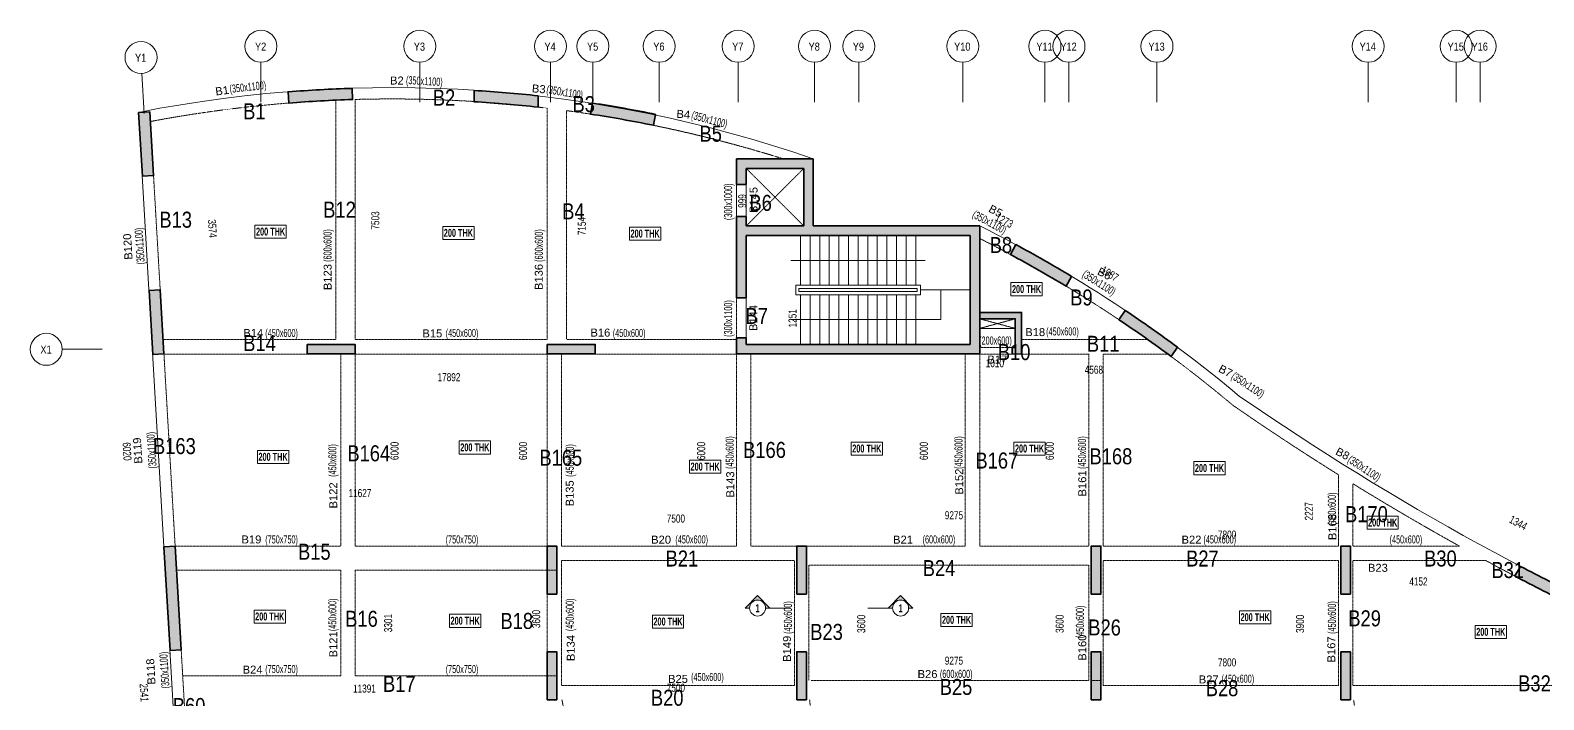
# Model space of a CAD drawing. Header units: millimetres. Extents: x 26 to 72197, y 58 to 62246.
# Drawn here: x 26 to 47321, y 41333 to 62246 of the extents above; entities that cross this region are included whole.
import ezdxf
from ezdxf.enums import TextEntityAlignment as Align

# ---------------------------------------------------------------- set-up
doc = ezdxf.new("R2010")
doc.units = ezdxf.units.MM
doc.linetypes.add('Grid Line', pattern=[2222.5, 1270, -317.5, 317.5, -317.5])
doc.linetypes.add('HIDDEN', pattern=[0.375, 0.25, -0.125])
for name, color, linetype, lineweight in [('A-ANNO-DIMS', 8, 'Continuous', 15), ('A-DETL-MISC', 35, 'Continuous', 15), ('A-FLOR-IDEN', 11, 'Continuous', 9), ('A-GRIDS', 8, 'Continuous', 9), ('A-HIDD-ABVE', 8, 'HIDDEN', 20), ('G-ANNO-SYMB', 1, 'Continuous', 9), ('S-BEAM', 7, 'Continuous', 18), ('S-BEAM-IDEN', 2, 'Continuous', 9), ('S-COL HATCH', 9, 'Continuous', 0), ('S-COLS', 5, 'Continuous', 35), ('S-GRIDS', 8, 'Continuous', 9)]:
    doc.layers.add(name, color=color, linetype=linetype, lineweight=lineweight)
doc.layers.add('Abhinav working', color=6, linetype='Continuous')
doc.layers.add('Beam Nos', color=7, linetype='Continuous')
doc.styles.add('Arial Narrow', font='ARIALN.TTF', dxfattribs={"height": 400})
doc.styles.add('Dim.s & Anno.(Misc.)', font='ARIALN.TTF')
doc.styles.add('SC-BBS1', font='SansSerif')
doc.styles.add('SOBHA', font='swisscl.ttf')
doc.styles.add('Swis721 LtCn BT', font='swisscl.ttf', dxfattribs={"width": 0.9, "height": 233.355162})
doc.styles.add('Swis721 LtCn BT_B', font='', dxfattribs={"width": 0.9, "height": 246.918336})
doc.styles.get('Swis721 LtCn BT_B').set_extended_font_data('Swis721 LtCn BT', bold=True)
doc.dimstyles.new('A-GFC-100', dxfattribs={"dimscale": 100, "dimtxt": 1.75, "dimasz": 1.5, "dimexe": 1.5, "dimexo": 0, "dimgap": 1, "dimtad": 1, "dimdsep": 46, "dimtxsty": 'Dim.s & Anno.(Misc.)', "dimblk": 'ARCHTICK', "dimcen": 0, "dimdle": 1.5, "dimclrd": 256, "dimclre": 8, "dimclrt": 6, "dimazin": 2, "dimtfac": 1, "dimtix": 1, "dimtmove": 2, "dimatfit": 3, "dimfxl": 1, "dimtolj": 1, "dimlwd": -1, "dimlwe": 9, "dimarcsym": 0})

# ---------------------------------------------------------------- blocks, each defined once
blk = doc.blocks.new('_ARCHTICK')
at = {"color": 0, "linetype": 'ByBlock', "const_width": 0.15}
blk.add_lwpolyline([(-0.5, -0.5), (0.5, 0.5)], dxfattribs=at)
blk = doc.blocks.new('A$Cb7cd9481')
at = {"layer": 'S-COL HATCH', "transparency": 33554687}
h = blk.add_hatch(color=256, dxfattribs=at)
h.dxf.hatch_style = 1
h.paths.add_polyline_path([(-9681, 41101), (-9700, 41450, 0.01185), (-11697, 41341), (-11678, 40991, -0.011949)])
h = blk.add_hatch(color=256, dxfattribs=at)
h.dxf.hatch_style = 1
h.paths.add_polyline_path([(-3886, 40864), (-3886, 41216, 0.011892), (-5886, 41384), (-5886, 41033, -0.011992)])
h = blk.add_hatch(color=256, dxfattribs=at)
h.dxf.hatch_style = 1
h.paths.add_polyline_path([(-16019, 40721), (-16368, 40700), (-16252, 38704), (-15902, 38724)])
h = blk.add_hatch(color=256, dxfattribs=at)
h.dxf.hatch_style = 1
h.paths.add_polyline_path([(-282, 40295), (-212, 40638, 0.011811), (-2182, 40990), (-2251, 40647, -0.01191)])
h = blk.add_hatch(color=256, dxfattribs=at)
h.dxf.hatch_style = 1
h.paths.add_polyline_path([(9915, 37151), (4715, 37151), (4715, 39251), (2315, 39251), (2315, 38451), (2615, 38451), (2615, 38951), (4415, 38951), (4415, 37151), (2615, 37151), (2615, 37451), (2315, 37451), (2315, 34901), (2615, 34901), (2615, 36851), (9615, 36851), (9615, 33451), (2615, 33451), (2615, 33651), (2315, 33651), (2315, 33151), (9915, 33151)])
h = blk.add_hatch(color=256, dxfattribs=at)
h.dxf.hatch_style = 1
h.paths.add_polyline_path([(11046, 36567), (10880, 36258, -0.01191), (12618, 35269), (12784, 35577, 0.011811)])
h = blk.add_hatch(color=256, dxfattribs=at)
h.dxf.hatch_style = 1
h.paths.add_polyline_path([(-15694, 35157), (-16043, 35136), (-15927, 33140), (-15578, 33160)])
h = blk.add_hatch(color=256, dxfattribs=at)
h.dxf.hatch_style = 1
h.paths.add_polyline_path([(11225, 34450), (9915, 34450), (9915, 34250), (11025, 34250), (11025, 33350), (10925, 33350), (10925, 33151), (11225, 33150), (11225, 33350)])
h = blk.add_hatch(color=256, dxfattribs=at)
h.dxf.hatch_style = 1
h.paths.add_polyline_path([(14462, 34513), (14267, 34222, -0.01191), (15902, 33069), (16097, 33360, 0.011811)])
h = blk.add_hatch(color=256, dxfattribs=at)
h.dxf.hatch_style = 1
h.paths.add_polyline_path([(-11102, 33451), (-11102, 33151), (-9602, 33151), (-9602, 33451)])
h = blk.add_hatch(color=256, dxfattribs=at)
h.dxf.hatch_style = 1
h.paths.add_polyline_path([(-3600, 33451), (-3600, 33151), (-2100, 33151), (-2100, 33451)])
h = blk.add_hatch(color=256, dxfattribs=at)
h.dxf.hatch_style = 1
h.paths.add_polyline_path([(-15227, 27150), (-15577, 27130), (-15387, 23885), (-15038, 23905)])
h = blk.add_hatch(color=256, dxfattribs=at)
h.dxf.hatch_style = 1
h.paths.add_polyline_path([(-3600, 25651), (-3300, 25651), (-3300, 27151), (-3600, 27151)])
h = blk.add_hatch(color=256, dxfattribs=at)
h.dxf.hatch_style = 1
h.paths.add_polyline_path([(-3600, 25651), (-3300, 25651), (-3300, 27151), (-3600, 27151)])
h = blk.add_hatch(color=256, dxfattribs=at)
h.dxf.hatch_style = 1
h.paths.add_polyline_path([(4200, 25651), (4500, 25651), (4500, 27151), (4200, 27151)])
h = blk.add_hatch(color=256, dxfattribs=at)
h.dxf.hatch_style = 1
h.paths.add_polyline_path([(4200, 25651), (4500, 25651), (4500, 27151), (4200, 27151)])
h = blk.add_hatch(color=256, dxfattribs=at)
h.dxf.hatch_style = 1
h.paths.add_polyline_path([(13400, 25651), (13700, 25651), (13700, 27151), (13400, 27151)])
h = blk.add_hatch(color=256, dxfattribs=at)
h.dxf.hatch_style = 1
h.paths.add_polyline_path([(13400, 25651), (13700, 25651), (13700, 27151), (13400, 27151)])
h = blk.add_hatch(color=256, dxfattribs=at)
h.dxf.hatch_style = 1
h.paths.add_polyline_path([(21200, 25651), (21500, 25651), (21500, 27151), (21200, 27151)])
h = blk.add_hatch(color=256, dxfattribs=at)
h.dxf.hatch_style = 1
h.paths.add_polyline_path([(21200, 25651), (21500, 25651), (21500, 27151), (21200, 27151)])
h = blk.add_hatch(color=256, dxfattribs=at)
h.dxf.hatch_style = 1
h.paths.add_polyline_path([(28420, 25306), (28602, 25607, -0.00603), (26815, 26517), (26634, 26217, 0.006005)])
h = blk.add_hatch(color=256, dxfattribs=at)
h.dxf.hatch_style = 1
h.paths.add_polyline_path([(-3600, 22351), (-3300, 22351), (-3300, 23851), (-3600, 23851)])
h = blk.add_hatch(color=256, dxfattribs=at)
h.dxf.hatch_style = 1
h.paths.add_polyline_path([(-3600, 22351), (-3300, 22351), (-3300, 23851), (-3600, 23851)])
h = blk.add_hatch(color=256, dxfattribs=at)
h.dxf.hatch_style = 1
h.paths.add_polyline_path([(4200, 22351), (4500, 22351), (4500, 23851), (4200, 23851)])
h = blk.add_hatch(color=256, dxfattribs=at)
h.dxf.hatch_style = 1
h.paths.add_polyline_path([(4200, 22351), (4500, 22351), (4500, 23851), (4200, 23851)])
h = blk.add_hatch(color=256, dxfattribs=at)
h.dxf.hatch_style = 1
h.paths.add_polyline_path([(13400, 22351), (13700, 22351), (13700, 23851), (13400, 23851)])
h = blk.add_hatch(color=256, dxfattribs=at)
h.dxf.hatch_style = 1
h.paths.add_polyline_path([(13400, 22351), (13700, 22351), (13700, 23851), (13400, 23851)])
h = blk.add_hatch(color=256, dxfattribs=at)
h.dxf.hatch_style = 1
h.paths.add_polyline_path([(21200, 22351), (21500, 22351), (21500, 23851), (21200, 23851)])
h = blk.add_hatch(color=256, dxfattribs=at)
h.dxf.hatch_style = 1
h.paths.add_polyline_path([(21200, 22351), (21500, 22351), (21500, 23851), (21200, 23851)])
at = {"layer": 'S-COLS'}
for p, q in [((4715, 39251, 0), (2315, 39251, 0)), ((4415, 38951, 0), (2615, 38951, 0)), ((4415, 37151, 0), (4415, 38951, 0)), ((4715, 37151, 0), (4715, 39251, 0)), ((4415, 37151, 0), (2615, 37151)), ((9915, 37151), (4715, 37151, 0)), ((9915, 33151), (9915, 37151)), ((2615, 36851), (9615, 36851)), ((2615, 34901), (2615, 36851)), ((9615, 36851), (9615, 33451)), ((2315, 34901), (2615, 34901)), ((2315, 33651), (2315, 33151)), ((2615, 33651), (2315, 33651)), ((2615, 33451), (2615, 33651)), ((2315, 33151), (9915, 33151)), ((9615, 33451), (2615, 33451))]:
    blk.add_line(p, q, dxfattribs=at)
at = {"layer": 'S-COLS', "elevation": 0}
for points in [[(-9700, 41450, 0.01185), (-11697, 41341), (-11678, 40991, -0.011949), (-9681, 41101), (-9700, 41450)], [(-5886, 41384, -0.011892), (-3886, 41216), (-3886, 40864, 0.011992), (-5886, 41033), (-5886, 41384)], [(-282, 40295), (-212, 40638, 0.011811), (-2182, 40990), (-2251, 40647, -0.01191), (-282, 40295)], [(12784, 35577, 0.011811), (11046, 36567), (10880, 36258, -0.01191), (12618, 35269), (12784, 35577)], [(14462, 34513), (14267, 34222, -0.01191), (15902, 33069), (16097, 33360, 0.011811), (14462, 34513)], [(26634, 26217, 0.006005), (28420, 25306), (28602, 25607, -0.00603), (26815, 26517), (26634, 26217)]]:
    blk.add_lwpolyline(points, format="xyb", dxfattribs=at)
for points in [[(-16368, 40700), (-16019, 40721), (-15902, 38724), (-16252, 38704)], [(-16043, 35136), (-15694, 35157), (-15578, 33160), (-15927, 33140)], [(-11102, 33451), (-11102, 33151), (-9602, 33151), (-9602, 33451)], [(-3600, 33451), (-3600, 33151), (-2100, 33151), (-2100, 33451)], [(-15577, 27130), (-15227, 27150), (-15038, 23905), (-15387, 23885)], [(-3600, 25651), (-3300, 25651), (-3300, 27151), (-3600, 27151)], [(-3600, 25651), (-3300, 25651), (-3300, 27151), (-3600, 27151)], [(4200, 25651), (4500, 25651), (4500, 27151), (4200, 27151)], [(4200, 25651), (4500, 25651), (4500, 27151), (4200, 27151)], [(13400, 25651), (13700, 25651), (13700, 27151), (13400, 27151)], [(13400, 25651), (13700, 25651), (13700, 27151), (13400, 27151)], [(21200, 25651), (21500, 25651), (21500, 27151), (21200, 27151)], [(21200, 25651), (21500, 25651), (21500, 27151), (21200, 27151)], [(-3600, 22351), (-3300, 22351), (-3300, 23851), (-3600, 23851)], [(-3600, 22351), (-3300, 22351), (-3300, 23851), (-3600, 23851)], [(4200, 22351), (4500, 22351), (4500, 23851), (4200, 23851)], [(4200, 22351), (4500, 22351), (4500, 23851), (4200, 23851)], [(13400, 22351), (13700, 22351), (13700, 23851), (13400, 23851)], [(13400, 22351), (13700, 22351), (13700, 23851), (13400, 23851)], [(21200, 22351), (21500, 22351), (21500, 23851), (21200, 23851)], [(21200, 22351), (21500, 22351), (21500, 23851), (21200, 23851)]]:
    blk.add_lwpolyline(points, close=True, dxfattribs=at)
for points in [[(2615, 38951), (2615, 38451), (2315, 38451), (2315, 39251)], [(2615, 37151), (2615, 37451), (2315, 37451), (2315, 34901)], [(9915, 34450), (11225, 34450), (11225, 33350), (11225, 33150), (10925, 33151), (10925, 33350), (11025, 33350), (11025, 34250), (9915, 34250), (9915, 34450)]]:
    blk.add_lwpolyline(points, dxfattribs=at)
blk = doc.blocks.new('Grid - Type 1 Structural-6743905-9TH FLOOR LVL')
at = {"layer": 'A-GRIDS'}
blk.add_circle((0, 0), 4, dxfattribs=at)
blk = doc.blocks.new('A$C45bf0ae9')
at = {"layer": 'S-GRIDS', "linetype": 'Grid Line'}
for p, q in [((-12545, 41014), (-12545, 42264)), ((-7583, 41014), (-7583, 42264)), ((-3500, 41014), (-3500, 42264)), ((-2170, 41014), (-2170, 42264)), ((-100, 41014), (-100, 42264)), ((2365, 41014), (2365, 42264)), ((4755, 41014), (4755, 42264)), ((6135, 41014), (6135, 42264)), ((9385, 41014), (9385, 42264)), ((11955, 41014), (11955, 42264)), ((12705, 41014), (12705, 42264)), ((15455, 41014), (15455, 42264)), ((22055, 41014), (22055, 42264)), ((24805, 41014), (24805, 42264)), ((25555, 41014), (25555, 42264)), ((-16192, 40669), (-16265, 41917)), ((-17504, 33297), (-18754, 33297))]:
    blk.add_line(p, q, dxfattribs=at)
at = {"layer": 'A-GRIDS', "xscale": 124.9999999999999, "yscale": 124.9999999999999, "zscale": 124.9999999999999}
for p in [(-12545, 42764), (-7583, 42764), (-3500, 42764), (-2170, 42764), (-100, 42764), (2365, 42764), (4755, 42764), (6135, 42764), (9385, 42764), (11955, 42764), (12705, 42764), (15455, 42764), (22055, 42764), (24805, 42764), (25555, 42764)]:
    blk.add_blockref('Grid - Type 1 Structural-6743905-9TH FLOOR LVL', p, dxfattribs=at)
for p, rotation in [((-16294, 42416), 3.339999999999538), ((-19254, 33297), 89.99999999999982)]:
    blk.add_blockref('Grid - Type 1 Structural-6743905-9TH FLOOR LVL', p, dxfattribs=dict(at, rotation=rotation))
at = {"layer": 'A-GRIDS', "lineweight": 18, "char_height": 250, "attachment_point": 1, "style": 'Arial Narrow'}
for s, insert, width in [('Y2', (-12731, 42879), 440.93), ('Y3', (-7769, 42879), 440.93), ('Y4', (-3686, 42879), 440.93), ('Y5', (-2356, 42879), 440.93), ('Y6', (-286, 42879), 440.93), ('Y7', (2179, 42879), 440.93), ('Y8', (4569, 42879), 440.93), ('Y9', (5949, 42879), 440.93), ('Y10', (9116, 42879), 641.35), ('Y11', (11686, 42879), 641.35), ('Y12', (12436, 42879), 641.35), ('Y13', (15186, 42879), 641.35), ('Y14', (21786, 42879), 641.35), ('Y15', (24536, 42879), 641.35), ('Y16', (25286, 42879), 641.35), ('Y1', (-16480, 42530), 440.93), ('X1', (-19437, 33415), 440.93)]:
    blk.add_mtext(s, dxfattribs=dict(at, insert=insert, width=width))
blk = doc.blocks.new('Detail View - M_Section Head - Structural Type 1-785420-STILT FLOOR FRAMING PLAN')
at = {"layer": 'G-ANNO-SYMB'}
h = blk.add_hatch(color=9, dxfattribs=at)
edge = h.paths.add_edge_path(flags=0)
edge.add_line((-8.5, 0), (-9.86, 0))
edge.add_line((-9.86, 0), (-5.99, 3.87))
edge.add_line((-5.99, 3.87), (-2.12, 0))
edge.add_line((-2.12, 0), (-3.5, 0))
edge.add_arc((-6, 0), 2.5, 360, 540)
for p, q in [((-5.99, 3.87), (-9.86, 0)), ((-5.99, 3.87), (-2.12, 0)), ((-8.5, 0), (-9.86, 0)), ((-3.5, 0), (-2.12, 0))]:
    blk.add_line(p, q, dxfattribs=at)
at = {"layer": 'G-ANNO-SYMB', "color": 5}
for p, q in [((-5.99, 3.87), (-9.86, 0)), ((-2.12, 0), (-5.99, 3.87)), ((-9.86, 0), (-8.5, 0)), ((-3.5, 0), (4.24, 0)), ((-3.5, 0), (-2.12, 0))]:
    blk.add_line(p, q, dxfattribs=at)
at = {"layer": 'G-ANNO-SYMB'}
blk.add_arc((-6, 0), 2.5, 360, 180, dxfattribs=at)
at = {"layer": 'G-ANNO-SYMB', "color": 5}
for start, end in [(360, 180), (180, 360)]:
    blk.add_arc((-6, 0), 2.5, start, end, dxfattribs=at)
blk = doc.blocks.new('A$C21ee9bdd')
at = {"layer": 'A-DETL-MISC'}
for p, q in [((-5300, 0), (-5300, -1550)), ((-5000, 0), (-5000, -1550)), ((-4700, 0), (-4700, -1550)), ((-4400, 0), (-4400, -1550)), ((-4100, 0), (-4100, -1550)), ((-3800, 0), (-3800, -1550)), ((-3500, 0), (-3500, -1550)), ((-3200, 0), (-3200, -1550)), ((-2900, 0), (-2900, -1550)), ((-2600, 0), (-2600, -1550)), ((-2300, 0), (-2300, -1550)), ((-2000, 0), (-2000, -1550)), ((-1700, 0), (-1700, -1550)), ((-5300, -3400), (-5300, -1850)), ((-5000, -3400), (-5000, -1850)), ((-4700, -3400), (-4700, -1850)), ((-4400, -3400), (-4400, -1850)), ((-4100, -3400), (-4100, -1850)), ((-3800, -3400), (-3800, -1850)), ((-3500, -3400), (-3500, -1850)), ((-3200, -3400), (-3200, -1850)), ((-2900, -3400), (-2900, -1850)), ((-2600, -3400), (-2600, -1850)), ((-2300, -3400), (-2300, -1850)), ((-2000, -3400), (-2000, -1850)), ((-1700, -3400), (-1700, -1850)), ((-1550, -1700), (0, -1700))]:
    blk.add_line(p, q, dxfattribs=at)
for points in [[(-1550, -1550), (-1550, -1850), (-5450, -1850), (-5450, -1550)], [(-1650, -1650), (-1650, -1750), (-5350, -1750), (-5350, -1650)]]:
    blk.add_lwpolyline(points, close=True, dxfattribs=at)
at = {"layer": 'A-ANNO-DIMS', "ltscale": 500}
for points in [[(-1400, -775), (-5600, -775)], [(-1700, -2625), (-912, -2625), (-912, -1700)], [(-5600, -2625), (-1700, -2625)]]:
    blk.add_leader(points, dimstyle='A-GFC-100', override={"dimasz": 0.002, "dimtad": 0, "dimfxl": 0.18, "dimarcsym": 1}, dxfattribs=at)

msp = doc.modelspace()

# ---------------------------------------------------------------- linework, layer by layer
at = {"layer": 'A-FLOR-IDEN', "color": 8, "flags": 128}
for points in [[(8026.1, 56159.3), (8026.1, 55747.4), (7048.6, 55747.4), (7048.6, 56159.3)], [(8026.1, 56159.3), (8026.1, 55747.4), (7048.6, 55747.4), (7048.6, 56159.3)], [(13894.1, 56118.3), (13894.1, 55706.4), (12916.6, 55706.4), (12916.6, 56118.3)], [(13894.1, 56118.3), (13894.1, 55706.4), (12916.6, 55706.4), (12916.6, 56118.3)], [(19728.6, 56097.3), (19728.6, 55685.4), (18751.1, 55685.4), (18751.1, 56097.3)], [(19728.6, 56097.3), (19728.6, 55685.4), (18751.1, 55685.4), (18751.1, 56097.3)], [(31649.1, 54363.8), (31649.1, 53951.9), (30671.6, 53951.9), (30671.6, 54363.8)], [(31649.1, 54363.8), (31649.1, 53951.9), (30671.6, 53951.9), (30671.6, 54363.8)], [(14409.1, 49418.8), (14409.1, 49006.9), (13431.6, 49006.9), (13431.6, 49418.8)], [(14409.1, 49418.8), (14409.1, 49006.9), (13431.6, 49006.9), (13431.6, 49418.8)], [(26657.1, 49381.4), (26657.1, 48969.6), (25679.6, 48969.6), (25679.6, 49381.4)], [(26657.1, 49381.4), (26657.1, 48969.6), (25679.6, 48969.6), (25679.6, 49381.4)], [(31743.1, 49381.4), (31743.1, 48969.6), (30765.6, 48969.6), (30765.6, 49381.4)], [(31743.1, 49381.4), (31743.1, 48969.6), (30765.6, 48969.6), (30765.6, 49381.4)], [(8101.6, 49121.8), (8101.6, 48709.9), (7124.1, 48709.9), (7124.1, 49121.8)], [(8101.6, 49121.8), (8101.6, 48709.9), (7124.1, 48709.9), (7124.1, 49121.8)], [(21604.1, 48817.3), (21604.1, 48405.4), (20626.6, 48405.4), (20626.6, 48817.3)], [(21604.1, 48817.3), (21604.1, 48405.4), (20626.6, 48405.4), (20626.6, 48817.3)], [(37365.1, 48771.3), (37365.1, 48359.4), (36387.6, 48359.4), (36387.6, 48771.3)], [(37365.1, 48771.3), (37365.1, 48359.4), (36387.6, 48359.4), (36387.6, 48771.3)], [(42777.1, 47068.8), (42777.1, 46656.9), (41799.6, 46656.9), (41799.6, 47068.8)], [(42777.1, 47068.8), (42777.1, 46656.9), (41799.6, 46656.9), (41799.6, 47068.8)], [(14104.6, 44001.3), (14104.6, 43589.4), (13127.1, 43589.4), (13127.1, 44001.3)], [(14104.6, 44001.3), (14104.6, 43589.4), (13127.1, 43589.4), (13127.1, 44001.3)], [(29461.6, 44029.3), (29461.6, 43617.4), (28484.1, 43617.4), (28484.1, 44029.3)], [(29461.6, 44029.3), (29461.6, 43617.4), (28484.1, 43617.4), (28484.1, 44029.3)], [(38792.6, 44112.3), (38792.6, 43700.4), (37815.1, 43700.4), (37815.1, 44112.3)], [(38792.6, 44112.3), (38792.6, 43700.4), (37815.1, 43700.4), (37815.1, 44112.3)], [(20444.6, 43977.3), (20444.6, 43565.4), (19467.1, 43565.4), (19467.1, 43977.3)], [(20444.6, 43977.3), (20444.6, 43565.4), (19467.1, 43565.4), (19467.1, 43977.3)], [(46155.1, 43654.8), (46155.1, 43242.9), (45177.6, 43242.9), (45177.6, 43654.8)], [(46155.1, 43654.8), (46155.1, 43242.9), (45177.6, 43242.9), (45177.6, 43654.8)]]:
    msp.add_lwpolyline(points, close=True, dxfattribs=at)
at = {"layer": 'A-FLOR-IDEN', "color": 8, "elevation": 0, "flags": 128}
msp.add_lwpolyline([(7998.3, 44134.4), (7998.3, 43722.6), (7020.8, 43722.6), (7020.8, 44134.4)], close=True, dxfattribs=at)
msp.add_lwpolyline([(7998.3, 44134.4), (7998.3, 43722.6), (7020.8, 43722.6), (7020.8, 44134.4)], close=True, dxfattribs=at)
at = {"layer": 'A-HIDD-ABVE', "linetype": 'HIDDEN'}
for p, q in [((22395.3, 57933.1, 0), (24195.3, 56133.1, 0)), ((22395.3, 56133.1, 0), (24195.3, 57933.1, 0)), ((29695.3, 53231.9, 0), (30805.3, 52932, 0)), ((29695.3, 52931.9, 0), (30805.3, 53231.9, 0))]:
    msp.add_line(p, q, dxfattribs=at)
at = {"layer": 'S-BEAM', "linetype": 'HIDDEN'}
for p, q in [((16181, 52581.9, 0), (16181, 59812.4, 0)), ((22095.3, 53881.9, 0), (22095.3, 52631.9, 0)), ((4177.6, 52581.9), (9578.6, 52581.9)), ((10178.6, 52581.9), (16181, 52581.9)), ((16781, 52581.9), (22095.3, 52581.9)), ((31005.4, 52581.9, 0), (34950.8, 52581.9, 0)), ((4203.4, 52131.9), (17147.8, 52131.9)), ((9729, 46131.9, 0), (9729, 52133.1, 0)), ((10179, 46133.1, 0), (10179, 52133.1, 0)), ((16181, 46131.9, 0), (16181, 52131.9, 0)), ((16631, 46131.9, 0), (16631, 52131.9, 0)), ((16631, 52131.9), (22095.3, 52131.9, 0)), ((22095.3, 46131.9, 0), (22095.3, 52131.9, 0)), ((22545.3, 46131.9, 0), (22545.3, 52131.9, 0)), ((29245.3, 46131.9, 0), (29245.3, 52131.9, 0)), ((29695.3, 52331.9, 0), (30705.5, 52331.9, 0)), ((29695.3, 52131.9, 0), (33106, 52131.9)), ((29695.3, 46131.9, 0), (29695.3, 52131.9, 0)), ((33106, 46131.9, 0), (33106, 52133.1, 0)), ((33556, 52131.9), (35573.4, 52131.9)), ((33556, 46131.9, 0), (33556, 52131.9, 0)), ((40906, 46131.9, 0), (40906, 48360.6, 0)), ((41356, 46131.9, 0), (41356, 48081.3, 0)), ((4553.9, 46131.9), (9729, 46131.9)), ((10178.6, 46131.9), (16481, 46131.9)), ((16631, 46131.9), (22095.3, 46131.9)), ((22545.3, 46131.9), (29245.3, 46131.9)), ((29695.3, 46131.9), (33106, 46131.9)), ((33556, 46131.9), (40906, 46131.9)), ((41356, 46131.9), (44686.6, 46131.9)), ((16631, 41781.9, 0), (16631, 45681.9, 0)), ((16631, 45681.9), (23906, 45681.9)), ((23906, 41781.9, 0), (23906, 45681.9, 0)), ((24356, 41931.9, 0), (24356, 45531.9, 0)), ((24356, 45531.9), (33106, 45531.9)), ((33106, 41931.9, 0), (33106, 45531.9)), ((33556, 45681.9), (40906, 45681.9)), ((33556, 41781.9), (33556, 45681.9)), ((40906, 41781.9, 0), (40906, 45681.9, 0)), ((41356, 45681.9), (45508, 45681.9)), ((41356, 41781.9, 0), (41356, 45681.9, 0)), ((4597.7, 45381.9), (9729, 45381.9)), ((9729, 42081.9, 0), (9729, 45383.1, 0)), ((10179, 42083.1, 0), (10179, 45383.1, 0)), ((10179, 45381.9), (16481, 45381.9)), ((16181, 42081.9, 0), (16181, 45381.9, 0)), ((4789.8, 42081.9), (9729, 42081.9)), ((10178.6, 42081.9), (16481, 42081.9)), ((23906, 41781.9), (16631, 41781.9)), ((24431, 41931.9), (33106, 41931.9)), ((33180.6, 41931.9), (33481, 41931.9)), ((40906, 41781.9), (33556, 41781.9)), ((41356, 41781.9), (52121.9, 41781.9)), ((17826.8, 35268.4), (16639.3, 41333.1, 0)), ((24382, 41333.1, 0), (24934.1, 35204.4, 0)), ((42083.5, 35210.4), (41382.6, 41333.1, 0))]:
    msp.add_line(p, q, dxfattribs=at)
at = {"layer": 'S-BEAM'}
for p, q in [((22095.3, 57431.9, 0), (22095.3, 56431.9, 0)), ((22395.3, 57431.9, 0), (22395.3, 56431.9, 0)), ((22395.3, 53881.9, 0), (22395.3, 52631.9, 0)), ((29695.3, 52931.9, 0), (30805.3, 52932, 0))]:
    msp.add_line(p, q, dxfattribs=at)
at = {"layer": 'S-BEAM', "ltscale": 250000, "elevation": 0}
for points in [[(24495.3, 58233.1, 0.1331559), (3412.3, 59682.3), (6608, 4907.9)], [(69935.6, 37345.3, -0.1044195), (37818.5, 50810.3, 0.059137), (29695.3, 56133.1, 0.059137)]]:
    msp.add_lwpolyline(points, format="xyb", dxfattribs=at)
at = {"layer": 'S-BEAM', "linetype": 'HIDDEN', "elevation": 0}
for points in [[(16181, 59812.4, 0.0368221), (10178.6, 60084.7), (10178.6, 52581.9)], [(9578.6, 52581.9), (9578.6, 60063.3, 0.0357696), (3779.6, 59396.4), (5192.3, 35181.9)], [(23545.1, 58233.1, 0.0424826), (16781, 59736.2), (16781, 52581.9)], [(33106, 53815.2, 0.0239865), (29695.3, 55741.7, 0.0239865)], [(34950.8, 52581.9, 0.0135836), (33106, 53815.2, 0.0103147)], [(40906, 48360.6, -0.0116696), (37606, 50531.8, 0.0158354), (35573.4, 52131.9, 0.0158354)], [(44686.6, 46131.9, -0.0114004), (41356, 48081.3)], [(52120.5, 42469.5, -0.0217249), (45508, 45681.9, -0.0217249)]]:
    msp.add_lwpolyline(points, format="xyb", dxfattribs=at)
at = {"layer": 'S-BEAM', "color": 6, "ltscale": 250000}
for centre, radius, start, end in [((11280.9, 20071.9, 0), 40384.4, 70.90008, 101.23547), ((85763.3, 120133.7, 0), 84287.8, 235.331836, 259.176604)]:
    msp.add_arc(centre, radius, start, end, dxfattribs=at)

# ---------------------------------------------------------------- block references
at = {"layer": 'Beam Nos'}
msp.add_blockref('A$C45bf0ae9', (19780.8, 18981.9), dxfattribs=at)
at = {"layer": 'G-ANNO-SYMB', "extrusion": (0, 0, -1), "yscale": 99.99999999999991, "zscale": 99.99999999999991}
for p, xscale in [((-23354.4, 44197.7), -99.99999999999991), ((-26625, 44197.7), 99.99999999999991)]:
    msp.add_blockref('Detail View - M_Section Head - Structural Type 1-785420-STILT FLOOR FRAMING PLAN', p, dxfattribs=dict(at, xscale=xscale))
at = {"layer": 'S-BEAM'}
msp.add_blockref('A$Cb7cd9481', (19780.8, 18981.9), dxfattribs=at)
at = {"layer": 'S-BEAM-IDEN'}
msp.add_blockref('A$C21ee9bdd', (29395.3, 55833.1, 0), dxfattribs=at)

# ---------------------------------------------------------------- texts
at = {"layer": 'A-FLOR-IDEN', "color": 1, "char_height": 246.92, "width": 1155, "attachment_point": 2, "line_spacing_factor": 0.964267, "style": 'Swis721 LtCn BT_B'}
for insert in [(7537.3, 56081.2), (7537.3, 56081.2), (13405.3, 56040.2), (13405.3, 56040.2), (19239.8, 56019.2), (19239.8, 56019.2), (31160.3, 54285.7), (31160.3, 54285.7), (13920.3, 49340.7), (13920.3, 49340.7), (26168.3, 49303.3), (26168.3, 49303.3), (31254.3, 49303.3), (31254.3, 49303.3), (7612.8, 49043.7), (7612.8, 49043.7), (21115.3, 48739.2), (21115.3, 48739.2), (36876.3, 48693.2), (36876.3, 48693.2), (42288.3, 46990.7), (42288.3, 46990.7), (7509.6, 44056.4), (7509.6, 44056.4), (38303.8, 44034.2), (38303.8, 44034.2), (13615.8, 43923.2), (13615.8, 43923.2), (19955.8, 43899.2), (19955.8, 43899.2), (28972.8, 43951.2), (28972.8, 43951.2), (45666.3, 43576.7), (45666.3, 43576.7)]:
    msp.add_mtext('200 THK', dxfattribs=dict(at, insert=insert))
at = {"layer": 'Abhinav working', "color": 2}
for s, height, style, p in [('B2', 500, 'Dim.s & Anno.(Misc.)', (12606.6, 59892.5, 0)), ('B3', 500, 'Dim.s & Anno.(Misc.)', (16970.4, 59689.1)), ('B1', 500, 'Dim.s & Anno.(Misc.)', (6679.9, 59466)), ('B5', 500, 'Dim.s & Anno.(Misc.)', (20939.5, 58765.2, 0)), ('B12', 500, 'Dim.s & Anno.(Misc.)', (9180.2, 56391.7)), ('B4', 500, 'Dim.s & Anno.(Misc.)', (16648.5, 56340.1)), ('B6', 500, 'Dim.s & Anno.(Misc.)', (22500.5, 56603)), ('B13', 500, 'Dim.s & Anno.(Misc.)', (4061.5, 56079.2)), ('B8', 500, 'Dim.s & Anno.(Misc.)', (30007.7, 55287.3)), ('B9', 500, 'Dim.s & Anno.(Misc.)', (32524.6, 53648.9)), ('B7', 500, 'Dim.s & Anno.(Misc.)', (22378, 53070.8, 0)), ('B14', 500, 'Dim.s & Anno.(Misc.)', (6680.9, 52221.4)), ('B11', 500, 'Dim.s & Anno.(Misc.)', (33045.8, 52200.9)), ('B10', 500, 'Dim.s & Anno.(Misc.)', (30262, 51943.8, 0)), ('4568', 250, 'SOBHA', (32977.6, 51517.1)), ('B163', 500, 'Dim.s & Anno.(Misc.)', (3861.1, 49006.3)), ('B164', 500, 'Dim.s & Anno.(Misc.)', (9935.4, 48780.5, 0)), ('B166', 500, 'Dim.s & Anno.(Misc.)', (22301.6, 48885.7, 0)), ('B168', 500, 'Dim.s & Anno.(Misc.)', (33126.8, 48687.2)), ('B165', 500, 'Dim.s & Anno.(Misc.)', (15937.3, 48642.3, 0)), ('B167', 500, 'Dim.s & Anno.(Misc.)', (29561.6, 48554.4)), ('B170', 500, 'Dim.s & Anno.(Misc.)', (41112.3, 46879.3, 0)), ('7800', 250, 'SOBHA', (37141.5, 46365.9)), ('B15', 500, 'Dim.s & Anno.(Misc.)', (8393.8, 45705.7)), ('B21', 500, 'Dim.s & Anno.(Misc.)', (19879.3, 45493.8, 0)), ('B27', 500, 'Dim.s & Anno.(Misc.)', (36145.8, 45493.8, 0)), ('B30', 500, 'Dim.s & Anno.(Misc.)', (43582, 45493.8, 0)), ('B24', 500, 'Dim.s & Anno.(Misc.)', (27914.2, 45194.2)), ('B31', 500, 'Dim.s & Anno.(Misc.)', (45686.3, 45133.5)), ('4152', 250, 'SOBHA', (43120.4, 44901.5)), ('B16', 500, 'Dim.s & Anno.(Misc.)', (9866.9, 43612.4)), ('B18', 500, 'Dim.s & Anno.(Misc.)', (14719.4, 43543.8, 0)), ('B29', 500, 'Dim.s & Anno.(Misc.)', (41214.5, 43624.7)), ('B23', 500, 'Dim.s & Anno.(Misc.)', (24401.1, 43201.2)), ('B26', 500, 'Dim.s & Anno.(Misc.)', (33088.7, 43339.6, 0)), ('9275', 250, 'SOBHA', (28605.6, 42428.3)), ('7800', 250, 'SOBHA', (37141.5, 42374.9)), ('B32', 500, 'Dim.s & Anno.(Misc.)', (46523.1, 41593.8, 0)), ('B17', 500, 'Dim.s & Anno.(Misc.)', (11048.7, 41576.4)), ('B20', 500, 'Dim.s & Anno.(Misc.)', (19421.8, 41143.8, 0)), ('7500', 250, 'SOBHA', (19916.3, 41581.8)), ('B25', 500, 'Dim.s & Anno.(Misc.)', (28444.9, 41482.8)), ('B28', 500, 'Dim.s & Anno.(Misc.)', (36758.1, 41443.1)), ('B60', 500, 'Dim.s & Anno.(Misc.)', (4480.7, 40884.9, 0))]:
    msp.add_text(s, height=height, dxfattribs=dict(at, style=style)).set_placement(p)
at = {"layer": 'Abhinav working', "color": 2, "style": 'SOBHA'}
for s, rotation, p in [('999', 90, (22399.1, 56697.6)), ('3574', 273.33222, (5577.6, 56330.4)), ('7503', 90, (10932.9, 56018.7)), ('7154', 90, (17387, 55843.4)), ('1273', 332.66595, (30152.7, 56321.4)), ('1987', 327.59895, (33450.4, 54688.8)), ('1251', 90, (23971.4, 52963.3)), ('1010', 0.06636, (29884.2, 51720.9)), ('17892', 0.00375, (12755, 51284.1)), ('6020', 273.33498, (2911.1, 49365.1)), ('6000', 90, (11535.2, 48819.8)), ('6000', 90, (15548.7, 48818.7)), ('6000', 90, (21117.2, 48818.7)), ('6000', 90, (28074, 48818.7)), ('6000', 90, (32009.9, 48818.7)), ('11627', 0.00576, (9973.5, 47662.4)), ('2227', 90, (40105.5, 46934.2)), ('7500', 359.99106, (19916.4, 46867.1)), ('9275', 359.99277, (28605.7, 46970.9)), ('1344', 331.86467, (46214.4, 46884.1)), ('3301', 90, (11334.5, 43441.4)), ('3600', 90, (15960.4, 43568.4)), ('3600', 90, (26118.5, 43418.4)), ('3600', 90, (32318.5, 43418.4)), ('3900', 90, (39830.2, 43418.4)), ('2541', 273.34996, (3442.9, 41830.5)), ('11391', 0.00588, (10113, 41557))]:
    msp.add_text(s, height=250, rotation=rotation, dxfattribs=at).set_placement(p)
at = {"layer": 'Beam Nos', "color": 3, "style": 'SC-BBS1'}
for s, p in [('B2', (11482.4, 60476.1, 0)), ('B14', (6994.4, 52589.6, 0)), ('B15', (12590.9, 52577.1, 0)), ('B16', (17842.4, 52601.6, 0)), ('B18', (31429.9, 52616.6, 0)), ('B17', (30244.9, 51760.1, 0)), ('B19', (6937.9, 46139.6, 0)), ('B20', (19739, 46132.7)), ('B21', (27299, 46132.7)), ('B22', (36313.5, 46132.7)), ('B23', (42138.5, 45254.3)), ('B24', (6973.5, 42072.2)), ('B25', (20268.5, 41782.7)), ('B26', (28065, 41934.2)), ('B27', (36852, 41765.8))]:
    msp.add_text(s, height=250, dxfattribs=at).set_placement(p, align=Align.BOTTOM_CENTER)
for s, rotation, p in [('B3', 355.13395, (15900.1, 60217.7, 0)), ('B1', 7.54916, (6048.7, 60160.4)), ('B4', 355.13395, (20417.3, 59422.7, 0)), ('B145', 90, (22827.9, 56943.2, 0)), ('B5', 332.64829, (30104.1, 56422.6, 0)), ('B123', 90, (9518.9, 54536.1)), ('B136', 90, (16116.5, 54538.5, 0)), ('B6', 332.64829, (33502.5, 54465.3)), ('B144', 90, (22818.1, 53257.5)), ('B7', 332.64829, (37286.7, 51426.8, 0)), ('B8', 332.64829, (40945.9, 48841.7, 0)), ('B143', 90, (22098.4, 48058)), ('B152', 90, (29254, 48144.9, 0)), ('B161', 90, (33100.3, 48089.4, 0)), ('B122', 90, (9694.2, 47715.6)), ('B135', 90, (17084.1, 47779.3, 0)), ('B168', 90, (40916.8, 46726.5, 0)), ('B121', 90, (9694.2, 43062)), ('B134', 90, (17115.8, 42946.7, 0)), ('B149', 90, (23873.7, 42922.7, 0)), ('B160', 90, (33100.3, 42957.8, 0)), ('B167', 90, (40882.7, 42903.7, 0))]:
    msp.add_text(s, height=250, rotation=rotation, dxfattribs=at).set_placement(p, align=Align.BOTTOM_CENTER)
at = {"layer": 'Beam Nos', "style": 'SC-BBS1'}
for s, p in [('B120', (3273.6, 55497.4, 0)), ('B119', (3581.6, 49125.9, 0)), ('B118', (3993.1, 42223.4, 0))]:
    msp.add_text(s, height=250, rotation=93.339, dxfattribs=at).set_placement(p, align=Align.BOTTOM_CENTER)
at = {"layer": 'G-ANNO-SYMB', "color": 5, "char_height": 246.9, "width": 330, "attachment_point": 2, "line_spacing_factor": 0.964267, "style": 'Swis721 LtCn BT_B'}
for insert in [(22754, 44314.1), (27225.4, 44314.1)]:
    msp.add_mtext('1', dxfattribs=dict(at, insert=insert))
at = {"layer": 'S-BEAM-IDEN', "style": 'Swis721 LtCn BT', "width": 0.8}
for s, rotation, p in [('(350x1100)', 6.47905, (6270.5, 60287.1)), ('(350x1100)', 356.84056, (11763.1, 60567.5)), ('(350x1100)', 350.68539, (16143, 60282.3)), ('(350x1100)', 345.05471, (20666, 59484.5)), ('(300x1000)', 90, (21958.2, 56316.5, 0)), ('(350x1100)', 331.79745, (29438.3, 56412.8)), ('(350x1100)', 93.60442, (3605.3, 54940.1, 0)), ('(600x600)', 90, (9441.5, 55010.1)), ('(600x600)', 90, (16043.9, 55010.1, 0)), ('(350x1100)', 327.98337, (32874.6, 54557.8)), ('(300x1100)', 90, (21958.2, 52668.7, 0)), ('(450x600)', 360, (31773, 52713.4, 0)), ('(450x600)', 360, (7370.8, 52665.2)), ('(450x600)', 360, (13008.5, 52665.2)), ('(450x600)', 360, (18230.9, 52665.2)), ('(200x600)', 360, (29678, 52428, 0)), ('(350x1100)', 326.35712, (37534.7, 51380.1, 0)), ('(350x1100)', 93.60442, (3977.5, 48560.4, 0)), ('(450x600)', 90, (9591.9, 48296.7, 0)), ('(450x600)', 90, (17010.6, 48295.6)), ('(450x600)', 90, (22008.5, 48542.7, 0)), ('(450x600)', 90, (29158.5, 48542.7, 0)), ('(450x600)', 90, (33019.2, 48542.7, 0)), ('(350x1100)', 326.35712, (41169.9, 48775.1)), ('(450x600)', 90, (40826.2, 46788.5, 0)), ('(750x750)', 360, (7370.8, 46215.3)), ('(750x750)', 360, (13008.5, 46215.3)), ('(450x600)', 360, (20185.2, 46215.3)), ('(600x600)', 360, (27912.4, 46215.3)), ('(450x600)', 360, (36686.9, 46215.3)), ('(450x600)', 360, (42505, 46215.3)), ('(450x600)', 90, (9591.9, 43475.9, 0)), ('(450x600)', 90, (17010.6, 43474.8)), ('(450x600)', 90, (23826.2, 43389.7, 0)), ('(450x600)', 90, (32951.2, 43253.2, 0)), ('(450x600)', 90, (40826.2, 43389.7, 0)), ('(350x1100)', 93.60442, (4378.1, 41692.8, 0)), ('(750x750)', 360, (7370.8, 42165.3)), ('(750x750)', 360, (13008.5, 42165.3)), ('(450x600)', 360, (20677.7, 41917.9)), ('(600x600)', 360, (28452.7, 42015.3)), ('(450x600)', 360, (37253.6, 41865.3))]:
    msp.add_text(s, height=250, rotation=rotation, dxfattribs=at).set_placement(p)

doc.saveas('drawing.dxf')
